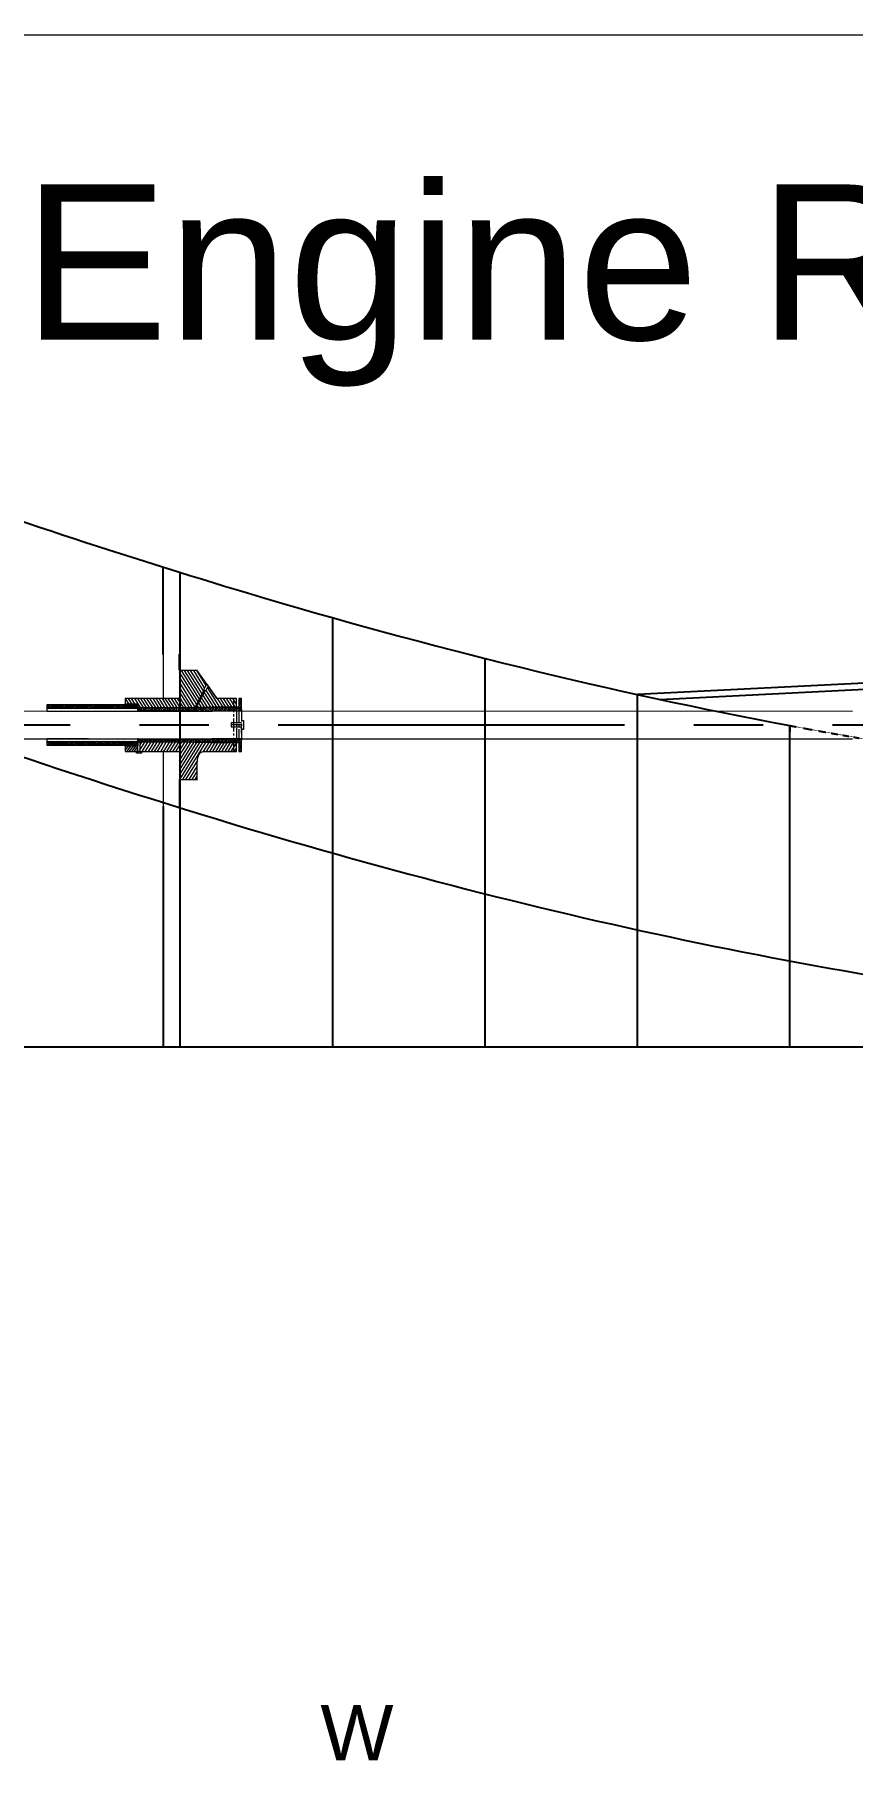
# Model space of a CAD drawing. Header units: inches. Extents: x 23291 to 181956, y 9161 to 51408.
# Drawn here: x 108343 to 111590, y 32241 to 39087 of the extents above; entities that cross this region are included whole.
import ezdxf

# ---------------------------------------------------------------- set-up
doc = ezdxf.new("R2010")
doc.units = ezdxf.units.IN
doc.header["$MEASUREMENT"] = 0
for name, pattern in [('CENTER', [2, 1.25, -0.25, 0.25, -0.25]), ('DASHED2', [0.375, 0.25, -0.125]), ('HIDDEN', [0.375, 0.25, -0.125]), ('HIDDEN2', [0.1875, 0.125, -0.0625])]:
    doc.linetypes.add(name, pattern=pattern)
doc.layers.add('B.line', color=1, linetype='Continuous', lineweight=25)
doc.layers.add('Text', color=255, linetype='Continuous', lineweight=13)
for name, color, linetype in [('Floor', 3, 'Continuous'), ('PDF10_Geometry', 7, 'Continuous'), ('PDF10_Solid Fills', 7, 'Continuous')]:
    doc.layers.add(name, color=color, linetype=linetype)
doc.layers.add('Hide', color=70, linetype='Continuous', lineweight=13, plot=False)
doc.styles.get("Standard").update_dxf_attribs({"font": 'arial.ttf'})

# ---------------------------------------------------------------- blocks, each defined once
blk = doc.blocks.new('hhh')
at = {"layer": 'PDF10_Solid Fills', "transparency": 33554559}
h = blk.add_hatch(color=256, dxfattribs=at)
h.paths.add_polyline_path([(221.0357, -17.0092), (221.0357, -17.0085), (221.0357, -17.0092)], flags=0)
h.paths.add_polyline_path([(221.0357, -17.0092), (221.035, -17.0092), (221.0357, -17.0092)], flags=0)
h.paths.add_polyline_path([(221.0357, -17.0092), (221.035, -17.0092), (221.0357, -17.0092)], flags=0)
h = blk.add_hatch(color=256, dxfattribs=at)
h.paths.add_polyline_path([(221.1707, -17.0387), (221.1707, -17.038), (221.1707, -17.0387)], flags=0)
h.paths.add_polyline_path([(221.1707, -17.0387), (221.1701, -17.0387), (221.1707, -17.0387)], flags=0)
h.paths.add_polyline_path([(221.1707, -17.0387), (221.1701, -17.0387), (221.1707, -17.0387)], flags=0)
for p, q in [((220.9472, -16.9373), (220.9472, -16.8794)), ((220.9472, -17.3304), (220.9472, -17.4288))]:
    blk.add_line(p, q)
at = {"linetype": 'CENTER'}
blk.add_line((217.3026, -17.1344), (224.1107, -17.1344), dxfattribs=at)
at = {"layer": 'PDF10_Geometry', "lineweight": 9}
for points in [[(220.8875, -16.88), (220.8875, -17.0426)], [(221.014, -17.0505), (220.9472, -16.9443)], [(221.0088, -17.0603), (220.9472, -16.962)], [(221.0075, -17.0702), (221.0035, -17.0702), (220.9472, -16.9797)], [(221.0186, -17.0413), (220.9544, -16.9377)], [(221.0239, -17.0315), (220.9649, -16.9377)], [(221.0291, -17.0216), (220.976, -16.9377)], [(221.0337, -17.0118), (220.9871, -16.9377)], [(221.0376, -17.0007), (220.9983, -16.9377)], [(221.0429, -16.9915), (221.0094, -16.9377)], [(221.0455, -16.9869), (221.0816, -17.0387)], [(220.7649, -17.059), (220.7518, -17.0387)], [(220.776, -17.059), (220.7629, -17.0387)], [(220.7872, -17.059), (220.7741, -17.0387)], [(220.8055, -17.0715), (220.7852, -17.0387)], [(220.8167, -17.0715), (220.7964, -17.0387)], [(220.8278, -17.0715), (220.8075, -17.0387)], [(220.839, -17.0715), (220.818, -17.0387)], [(220.8501, -17.0715), (220.8291, -17.0387)], [(220.8613, -17.0715), (220.8403, -17.0387)], [(220.8724, -17.0715), (220.8514, -17.0387)], [(220.8836, -17.0715), (220.8626, -17.0387)], [(220.8875, -17.082), (220.8941, -17.0715), (220.8737, -17.0387)], [(220.9052, -17.0715), (220.8849, -17.0387)], [(220.9163, -17.0715), (220.8954, -17.0387)], [(220.9275, -17.0715), (220.9065, -17.0387)], [(220.9386, -17.0715), (220.9177, -17.0387)], [(220.9498, -17.0715), (220.9288, -17.0387)], [(220.9609, -17.0715), (220.9399, -17.0387)], [(220.993, -17.0708), (220.9472, -16.9974)], [(220.9826, -17.0715), (220.9472, -17.0151)], [(220.9714, -17.0715), (220.9472, -17.0328)], [(221.037, -17.0702), (221.0212, -17.0446)], [(221.0481, -17.0702), (221.0265, -17.0348)], [(221.0593, -17.0702), (221.0311, -17.0256)], [(221.035, -17.0059), (221.0403, -17.0125)], [(221.035, -17.0085), (221.0383, -17.0131)], [(221.0704, -17.0702), (221.0363, -17.0157)], [(221.0816, -17.0702), (221.0422, -17.0079)], [(221.0927, -17.0702), (221.0475, -16.9987)], [(221.1038, -17.0702), (221.0835, -17.0387)], [(221.1143, -17.0702), (221.0947, -17.0387)], [(221.1255, -17.0702), (221.1058, -17.0387)], [(221.1366, -17.0702), (221.117, -17.0387)], [(221.1478, -17.0702), (221.1281, -17.0387)], [(221.1524, -17.0597), (221.1393, -17.0387)], [(221.1432, -17.0885), (221.1432, -17.0387)], [(221.1524, -17.042), (221.1497, -17.0387)], [(221.1615, -17.0472), (221.1668, -17.0387)], [(221.1615, -17.0577), (221.1707, -17.0433)], [(218.3961, -17.0838), (220.4699, -17.0846)], [(220.4699, -17.0649), (220.4758, -17.061)], [(220.4699, -17.0708), (220.4843, -17.061)], [(220.4699, -17.0846), (220.4699, -17.061), (220.6187, -17.061), (220.797, -17.061), (220.797, -17.0754)], [(220.4699, -17.0846), (220.6187, -17.0846), (221.0652, -17.0846), (221.0468, -17.0702)], [(220.797, -17.0846), (220.797, -17.0754), (220.6187, -17.0754), (220.4699, -17.0754)], [(220.4725, -17.0754), (220.4928, -17.061)], [(220.481, -17.0754), (220.5013, -17.061)], [(220.4895, -17.0754), (220.5099, -17.061)], [(220.4981, -17.0754), (220.5184, -17.061)], [(220.5066, -17.0754), (220.5269, -17.061)], [(220.5151, -17.0754), (220.5348, -17.061)], [(220.5236, -17.0754), (220.544, -17.061)], [(220.5322, -17.0754), (220.5525, -17.061)], [(220.5407, -17.0754), (220.5603, -17.061)], [(220.5492, -17.0754), (220.5689, -17.061)], [(220.5571, -17.0754), (220.578, -17.061)], [(220.5662, -17.0754), (220.5859, -17.061)], [(220.5748, -17.0754), (220.5944, -17.061)], [(220.5826, -17.0754), (220.603, -17.061)], [(220.5912, -17.0754), (220.6115, -17.061)], [(220.5997, -17.0754), (220.62, -17.061)], [(220.6082, -17.0754), (220.6285, -17.061)], [(220.6167, -17.0754), (220.6371, -17.061)], [(220.6253, -17.0754), (220.6456, -17.061)], [(220.6338, -17.0754), (220.6541, -17.061)], [(220.6423, -17.0754), (220.6626, -17.061)], [(220.6508, -17.0754), (220.6711, -17.061)], [(220.6593, -17.0754), (220.6797, -17.061)], [(220.6679, -17.0754), (220.6882, -17.061)], [(220.6764, -17.0754), (220.6967, -17.061)], [(220.6849, -17.0754), (220.7052, -17.061)], [(220.6934, -17.0754), (220.7138, -17.061)], [(220.702, -17.0754), (220.7223, -17.061)], [(220.7105, -17.0754), (220.7308, -17.061)], [(220.719, -17.0754), (220.7393, -17.061)], [(220.7275, -17.0754), (220.7479, -17.061)], [(220.736, -17.0754), (220.7564, -17.061)], [(220.7446, -17.0754), (220.7649, -17.061)], [(220.7538, -17.059), (220.7511, -17.0544)], [(220.7511, -17.061), (220.797, -17.061), (220.797, -17.059), (220.7511, -17.059)], [(220.7531, -17.0754), (220.7734, -17.061)], [(220.7616, -17.0754), (220.7819, -17.061)], [(220.7701, -17.0754), (220.7905, -17.061)], [(220.7787, -17.0754), (220.797, -17.0623)], [(220.7872, -17.0754), (220.797, -17.0682)], [(220.7957, -17.0754), (220.797, -17.0748)], [(220.797, -17.061), (220.797, -17.059)], [(220.7983, -17.0715), (220.7983, -17.082), (221.0094, -17.082), (221.0094, -17.0839)], [(220.7983, -17.0754), (220.801, -17.0715)], [(220.7983, -17.082), (220.7983, -17.0846)], [(220.801, -17.082), (220.8075, -17.0715)], [(220.8075, -17.082), (220.8141, -17.0715)], [(220.8141, -17.082), (220.8206, -17.0715)], [(220.8206, -17.082), (220.8272, -17.0715)], [(220.8278, -17.082), (220.8337, -17.0715)], [(220.8344, -17.082), (220.8403, -17.0715)], [(220.8409, -17.082), (220.8475, -17.0715)], [(220.8475, -17.082), (220.8541, -17.0715)], [(220.8541, -17.082), (220.8606, -17.0715)], [(220.8606, -17.082), (220.8672, -17.0715)], [(220.8672, -17.082), (220.8737, -17.0715)], [(220.8737, -17.082), (220.8803, -17.0715)], [(220.8809, -17.082), (220.8868, -17.0715)], [(220.8941, -17.082), (220.9006, -17.0715)], [(220.9006, -17.082), (220.9072, -17.0715)], [(220.9072, -17.082), (220.9137, -17.0715)], [(220.9137, -17.082), (220.9203, -17.0715)], [(220.9203, -17.082), (220.9268, -17.0715)], [(220.9268, -17.082), (220.9334, -17.0715)], [(220.934, -17.082), (220.9399, -17.0715)], [(220.9406, -17.082), (220.9472, -17.0715)], [(220.9472, -17.082), (220.9537, -17.0715)], [(220.9537, -17.082), (220.9603, -17.0715)], [(220.9603, -17.082), (220.9668, -17.0715)], [(220.9668, -17.082), (220.9734, -17.0715)], [(220.9734, -17.082), (220.9806, -17.0715)], [(220.9799, -17.082), (220.9871, -17.0708)], [(220.9871, -17.082), (220.9937, -17.0708)], [(220.9937, -17.082), (221.0009, -17.0702)], [(221.0003, -17.082), (221.0042, -17.0754)], [(221.0081, -17.0702), (221.0081, -17.0754), (221.0068, -17.0754), (221.0042, -17.0754), (221.0029, -17.0754), (221.0029, -17.0702)], [(221.0042, -17.082), (221.0042, -17.078), (221.0042, -17.0754), (221.0068, -17.0754), (221.0068, -17.082)], [(221.0094, -17.082), (221.0094, -17.0702), (221.0094, -17.0846), (221.0285, -17.0702), (221.0285, -17.0839)], [(221.0468, -17.0846), (221.0468, -17.0702), (221.0285, -17.0846), (221.0094, -17.0702)], [(221.0153, -17.0702), (221.0108, -17.0636)], [(221.0265, -17.0702), (221.016, -17.0544)], [(221.0285, -17.0846), (221.0285, -17.0702), (221.0468, -17.0846), (221.0652, -17.0702)], [(221.0652, -17.0734), (221.0671, -17.0702)], [(221.0652, -17.0846), (221.0737, -17.0702)], [(221.0717, -17.0846), (221.0802, -17.0702)], [(221.0783, -17.0846), (221.0868, -17.0702)], [(221.0848, -17.0846), (221.094, -17.0702)], [(221.0914, -17.0846), (221.1006, -17.0702)], [(221.0986, -17.0846), (221.1071, -17.0702)], [(221.1052, -17.0846), (221.1137, -17.0702)], [(221.1117, -17.0846), (221.1202, -17.0702)], [(221.1183, -17.0846), (221.1268, -17.0702)], [(221.1248, -17.0846), (221.1334, -17.0702)], [(221.1314, -17.0846), (221.1399, -17.0702)], [(221.1379, -17.0846), (221.1465, -17.0702)], [(221.1432, -17.1036), (221.1432, -17.0957)], [(221.1432, -17.1574), (221.1432, -17.1115)], [(221.1445, -17.0846), (221.1537, -17.0702)], [(221.1511, -17.0846), (221.1602, -17.0702)], [(221.1524, -17.0702), (221.1524, -17.1226)], [(221.1583, -17.0846), (221.1707, -17.0643)], [(221.1615, -17.0682), (221.1707, -17.0538)], [(221.1615, -17.0702), (221.1615, -17.078), (221.1615, -17.1265)], [(221.1648, -17.0846), (221.1707, -17.0748)], [(221.1707, -17.078), (221.1707, -17.122)], [(221.1707, -17.0839), (223.3753, -17.0844)], [(217.1302, -17.1667), (217.1302, -17.1739), (217.3026, -17.1844), (220.4699, -17.1842)], [(221.1707, -17.1272), (221.1334, -17.1272), (221.1334, -17.1416), (221.1707, -17.1416)], [(221.1707, -17.1344), (221.1334, -17.1344)], [(221.1432, -17.1724), (221.1432, -17.1652)], [(221.1524, -17.1305), (221.1524, -17.1383)], [(221.1524, -17.1456), (221.1524, -17.198)], [(221.1615, -17.1344), (221.1615, -17.1423)], [(221.1615, -17.1495), (221.1615, -17.198)], [(221.1707, -17.1187), (221.174, -17.1187), (221.1773, -17.1187), (221.1773, -17.1501), (221.174, -17.1501), (221.1707, -17.1501)], [(221.1707, -17.1298), (221.1707, -17.1377)], [(221.1707, -17.1475), (221.1707, -17.1633), (221.1707, -17.1318)], [(221.1707, -17.1449), (221.1707, -17.1888)], [(220.6187, -17.1842), (220.4699, -17.1842), (220.6187, -17.1842), (221.0652, -17.1842), (221.0468, -17.198), (221.0285, -17.1842)], [(220.797, -17.2078), (220.6187, -17.2078), (220.4699, -17.2078), (220.4699, -17.1842)], [(220.4699, -17.1934), (220.6187, -17.1934), (220.797, -17.1934), (220.797, -17.2078), (220.797, -17.2092), (220.7511, -17.2092), (220.7511, -17.2301), (220.8003, -17.2301)], [(220.4869, -17.2078), (220.4699, -17.1954)], [(220.4784, -17.2078), (220.4699, -17.2019)], [(220.4954, -17.2078), (220.4751, -17.1934)], [(220.504, -17.2078), (220.4836, -17.1934)], [(220.5125, -17.2078), (220.4922, -17.1934)], [(220.521, -17.2078), (220.5007, -17.1934)], [(220.5295, -17.2078), (220.5092, -17.1934)], [(220.5381, -17.2078), (220.5177, -17.1934)], [(220.5466, -17.2078), (220.5263, -17.1934)], [(220.5551, -17.2078), (220.5348, -17.1934)], [(220.5636, -17.2078), (220.5433, -17.1934)], [(220.5721, -17.2078), (220.5518, -17.1934)], [(220.5807, -17.2078), (220.5603, -17.1934)], [(220.5892, -17.2078), (220.5689, -17.1934)], [(220.5977, -17.2078), (220.5774, -17.1934)], [(220.6062, -17.2078), (220.5859, -17.1934)], [(220.6141, -17.2078), (220.5944, -17.1934)], [(220.6233, -17.2078), (220.603, -17.1934)], [(220.6318, -17.2078), (220.6115, -17.1934)], [(220.6397, -17.2078), (220.62, -17.1934)], [(220.6482, -17.2078), (220.6285, -17.1934)], [(220.6574, -17.2078), (220.6371, -17.1934)], [(220.6652, -17.2078), (220.6456, -17.1934)], [(220.6738, -17.2078), (220.6534, -17.1934)], [(220.6823, -17.2078), (220.662, -17.1934)], [(220.6908, -17.2078), (220.6711, -17.1934)], [(220.6993, -17.2078), (220.679, -17.1934)], [(220.7079, -17.2078), (220.6875, -17.1934)], [(220.7164, -17.2078), (220.6961, -17.1934)], [(220.7249, -17.2078), (220.7046, -17.1934)], [(220.7334, -17.2078), (220.7131, -17.1934)], [(220.7419, -17.2078), (220.7216, -17.1934)], [(220.7505, -17.2078), (220.7301, -17.1934)], [(220.759, -17.2078), (220.7387, -17.1934)], [(220.7675, -17.2078), (220.7472, -17.1934)], [(220.7511, -17.2144), (220.7544, -17.2092)], [(220.7511, -17.2255), (220.7636, -17.2092)], [(220.776, -17.2078), (220.7557, -17.1934)], [(220.7564, -17.2301), (220.7728, -17.2092)], [(220.7846, -17.2078), (220.7642, -17.1934)], [(220.7656, -17.2301), (220.7819, -17.2092)], [(220.7924, -17.2078), (220.7728, -17.1934)], [(220.7747, -17.2301), (220.7905, -17.2092)], [(220.7944, -17.2026), (220.7813, -17.1934)], [(220.7833, -17.2301), (220.7872, -17.2249), (220.797, -17.2131)], [(220.7957, -17.1974), (220.7898, -17.1934)], [(220.8095, -17.2301), (220.8095, -17.2354), (220.801, -17.2354), (220.7918, -17.2354), (220.7918, -17.2301)], [(220.7924, -17.2301), (220.797, -17.2242)], [(220.797, -17.1869), (220.797, -17.1934), (220.797, -17.1842)], [(220.797, -17.2301), (220.797, -17.1967), (220.7983, -17.1967), (220.7983, -17.1842), (220.797, -17.1842), (220.797, -17.1934)], [(220.8042, -17.1967), (220.801, -17.1967), (220.797, -17.1967)], [(220.7983, -17.1967), (220.7983, -17.196), (220.7983, -17.1869), (221.0094, -17.1869), (221.0094, -17.1842), (221.0094, -17.198), (221.0285, -17.1842), (221.0285, -17.198)], [(220.7983, -17.1869), (220.7983, -17.1842)], [(220.7983, -17.1921), (220.8023, -17.1862)], [(220.8055, -17.2301), (220.8023, -17.2301), (220.799, -17.2301)], [(220.8023, -17.1967), (220.8088, -17.1862)], [(220.8042, -17.2255), (220.8219, -17.1967), (220.8285, -17.1862)], [(220.8042, -17.2078), (220.8108, -17.1967)], [(220.8088, -17.1967), (220.8154, -17.1862)], [(220.8121, -17.2301), (220.8331, -17.1967)], [(220.8154, -17.1967), (220.8219, -17.1862)], [(220.8232, -17.2301), (220.8442, -17.1967)], [(220.8291, -17.1967), (220.835, -17.1862)], [(220.8344, -17.2301), (220.8554, -17.1967), (220.8619, -17.1862)], [(220.8357, -17.1967), (220.8416, -17.1862)], [(220.8423, -17.1967), (220.8482, -17.1862)], [(220.8455, -17.2301), (220.8665, -17.1967)], [(220.8488, -17.1967), (220.8554, -17.1862)], [(220.8567, -17.2301), (220.8777, -17.1967)], [(220.8619, -17.1967), (220.8685, -17.1862)], [(220.8678, -17.2301), (220.8882, -17.1967)], [(220.8685, -17.1967), (220.875, -17.1862)], [(220.875, -17.1967), (220.8816, -17.1862)], [(220.879, -17.2301), (220.8993, -17.1967)], [(220.8816, -17.1967), (220.8882, -17.1862)], [(220.8875, -17.2269), (220.8875, -17.4281)], [(220.8888, -17.1967), (220.8947, -17.1862)], [(220.8901, -17.2301), (220.9104, -17.1967)], [(220.8954, -17.1967), (220.9019, -17.1862)], [(220.9006, -17.2301), (220.9216, -17.1967), (220.9281, -17.1862)], [(220.9019, -17.1967), (220.9085, -17.1862)], [(220.9085, -17.1967), (220.915, -17.1862)], [(220.9118, -17.2301), (220.9327, -17.1967)], [(220.915, -17.1967), (220.9216, -17.1862)], [(220.9229, -17.2301), (220.9439, -17.1967)], [(220.9281, -17.1967), (220.9347, -17.1862)], [(220.934, -17.2301), (220.955, -17.1967), (220.9616, -17.1862)], [(220.9347, -17.1967), (220.9413, -17.1862)], [(220.9413, -17.1967), (220.9478, -17.1862)], [(220.9452, -17.2301), (220.9662, -17.1967)], [(220.9472, -17.2623), (220.9878, -17.1974), (220.9944, -17.1862)], [(220.9472, -17.2446), (220.9767, -17.1974)], [(220.9472, -17.28), (220.9983, -17.198)], [(220.9472, -17.2977), (221.0094, -17.198)], [(220.9472, -17.3154), (221.0206, -17.198)], [(220.9485, -17.1967), (220.9544, -17.1862)], [(220.9485, -17.3311), (221.0311, -17.198)], [(220.959, -17.3311), (221.0422, -17.198)], [(220.9616, -17.1967), (220.9681, -17.1862)], [(220.9681, -17.1967), (220.9747, -17.1862)], [(220.9747, -17.1967), (220.9812, -17.1862)], [(220.9812, -17.1974), (220.9878, -17.1862)], [(220.9944, -17.198), (221.0009, -17.1862)], [(221.0003, -17.198), (221.0029, -17.1941)], [(221.0068, -17.1934), (221.0042, -17.1934), (221.0029, -17.1934), (221.0029, -17.198)], [(221.0042, -17.1921), (221.0075, -17.1862)], [(221.0042, -17.1869), (221.0042, -17.1908), (221.0042, -17.1934)], [(221.0068, -17.1869), (221.0068, -17.1934), (221.0081, -17.1934), (221.0081, -17.198)], [(221.0094, -17.1842), (221.0285, -17.198), (221.0468, -17.1842), (221.0468, -17.198)], [(221.0337, -17.2301), (221.0534, -17.198)], [(221.0448, -17.2301), (221.0645, -17.198)], [(221.0468, -17.1842), (221.0652, -17.198)], [(221.056, -17.2301), (221.0757, -17.198)], [(221.0652, -17.1901), (221.0691, -17.1842)], [(221.0665, -17.198), (221.0757, -17.1842)], [(221.0671, -17.2301), (221.0868, -17.198), (221.0953, -17.1842)], [(221.0737, -17.198), (221.0822, -17.1842)], [(221.0776, -17.2301), (221.0979, -17.198)], [(221.0802, -17.198), (221.0888, -17.1842)], [(221.0888, -17.2301), (221.1091, -17.198)], [(221.0934, -17.198), (221.1019, -17.1842)], [(221.0999, -17.2301), (221.1196, -17.198), (221.1288, -17.1842)], [(221.0999, -17.198), (221.1084, -17.1842)], [(221.1065, -17.198), (221.115, -17.1842)], [(221.1111, -17.2301), (221.1307, -17.198)], [(221.113, -17.198), (221.1215, -17.1842)], [(221.1222, -17.2301), (221.1419, -17.198)], [(221.1261, -17.198), (221.1353, -17.1842)], [(221.1334, -17.198), (221.1419, -17.1842)], [(221.1334, -17.2301), (221.1524, -17.2)], [(221.1399, -17.198), (221.1484, -17.1842)], [(221.1432, -17.2301), (221.1432, -17.1803)], [(221.1445, -17.2301), (221.1524, -17.2177)], [(221.1465, -17.198), (221.155, -17.1842)], [(221.153, -17.198), (221.1615, -17.1842)], [(221.1596, -17.198), (221.1681, -17.1842)], [(221.1615, -17.2065), (221.1707, -17.1914)], [(221.1615, -17.217), (221.1707, -17.2019)], [(221.1615, -17.2275), (221.1707, -17.2124)], [(221.1661, -17.2301), (221.1707, -17.2236)], [(221.1707, -17.1842), (223.3753, -17.1844)], [(220.9701, -17.3311), (221.0108, -17.2662)], [(220.9812, -17.3311), (221.0108, -17.2839)], [(220.9924, -17.3311), (221.0108, -17.3016)], [(221.0035, -17.3311), (221.0108, -17.3193)]]:
    blk.add_lwpolyline(points, dxfattribs=at)
at = {"layer": 'PDF10_Geometry', "lineweight": 5}
for points in [[(220.7511, -17.0387), (220.7511, -17.059), (220.797, -17.059), (220.797, -17.0715), (220.9714, -17.0715), (221.0029, -17.0702), (221.0035, -17.0702), (221.0357, -17.0092), (221.035, -17.0085), (221.035, -17.0059), (221.0455, -16.9869), (221.0108, -16.9377), (220.9472, -16.9377), (220.9472, -17.0387)], [(221.0383, -17.0125), (221.0075, -17.0702), (221.1524, -17.0702), (221.1524, -17.0387), (221.0816, -17.0387), (221.0501, -16.9935), (221.0403, -17.0125), (221.0383, -17.0131)], [(221.0652, -17.0702), (221.0652, -17.0846), (221.1707, -17.0839), (221.1707, -17.0387), (221.1615, -17.0387), (221.1615, -17.0702)], [(221.0652, -17.1842), (221.0652, -17.198), (221.1615, -17.198), (221.1615, -17.2301), (221.1707, -17.2301), (221.1707, -17.1842)]]:
    blk.add_lwpolyline(points, close=True, dxfattribs=at)
at = {"layer": 'PDF10_Geometry', "lineweight": 0}
for points in [[(220.9472, -16.9377), (220.9472, -16.9377), (220.9472, -16.9377)], [(221.0455, -16.9862), (221.0455, -16.9862), (221.0455, -16.9862)], [(221.035, -17.0059), (221.035, -17.0059), (221.035, -17.0059)], [(221.035, -17.0092), (221.035, -17.0092), (221.035, -17.0092)], [(221.0501, -16.9941), (221.0501, -16.9941), (221.0501, -16.9941)], [(220.797, -17.0597), (220.797, -17.0597), (220.797, -17.0597)], [(220.797, -17.0721), (220.797, -17.0721), (220.797, -17.0721)], [(221.0029, -17.0708), (221.0029, -17.0708), (221.0029, -17.0708)], [(221.0035, -17.0708), (221.0035, -17.0708), (221.0035, -17.0708)], [(221.0075, -17.0708), (221.0075, -17.0708), (221.0075, -17.0708)], [(221.0652, -17.0839), (221.0652, -17.0839), (221.0652, -17.0839)], [(220.8042, -17.2301), (220.8042, -17.2301), (220.8042, -17.2301)], [(220.9472, -17.2301), (220.9472, -17.2301), (220.9472, -17.2301)], [(221.0029, -17.1987), (221.0029, -17.1987), (221.0029, -17.1987)], [(221.0344, -17.2295), (221.0344, -17.2295), (221.0344, -17.2295)], [(221.1707, -17.2295), (221.1707, -17.2295), (221.1707, -17.2295)]]:
    blk.add_lwpolyline(points, close=True, dxfattribs=at)
for points in [[(221.0114, -16.9377), (221.0108, -16.9377), (221.0114, -16.9377)], [(221.0114, -16.9377), (221.0108, -16.9377), (221.0114, -16.9377)], [(221.0455, -16.9869), (221.0448, -16.9869), (221.0455, -16.9869)], [(221.0455, -16.9869), (221.0448, -16.9869), (221.0455, -16.9869)], [(220.9478, -17.0387), (220.9472, -17.038), (220.9478, -17.0387)], [(221.0357, -17.0059), (221.035, -17.0059), (221.0357, -17.0059)], [(221.0357, -17.0085), (221.035, -17.0085), (221.0357, -17.0085)], [(221.0383, -17.0125), (221.0383, -17.0125), (221.0383, -17.0125)], [(221.0383, -17.0125), (221.0383, -17.0125), (221.0383, -17.0125)], [(221.0389, -17.0131), (221.0383, -17.0125), (221.0389, -17.0131)], [(221.0383, -17.0131), (221.0383, -17.0131), (221.0383, -17.0131)], [(221.0383, -17.0131), (221.0383, -17.0131), (221.0383, -17.0131)], [(221.0403, -17.0125), (221.0403, -17.0118), (221.0403, -17.0125)], [(221.0507, -16.9935), (221.0501, -16.9935), (221.0507, -16.9935)], [(221.0822, -17.0387), (221.0816, -17.0387), (221.0822, -17.0387)], [(221.1524, -17.0387), (221.1517, -17.0387), (221.1524, -17.0387)], [(221.1524, -17.0387), (221.1517, -17.0387), (221.1524, -17.0387)], [(221.1615, -17.0387), (221.1609, -17.0387), (221.1615, -17.0387)], [(221.1615, -17.0387), (221.1609, -17.0387), (221.1615, -17.0387)], [(220.7511, -17.059), (220.7505, -17.059), (220.7511, -17.059)], [(220.7511, -17.0597), (220.7505, -17.0597), (220.7511, -17.0597)], [(220.7977, -17.059), (220.797, -17.059), (220.7977, -17.059)], [(220.7977, -17.0715), (220.797, -17.0715), (220.7977, -17.0715)], [(220.9714, -17.0721), (220.9708, -17.0721), (220.9714, -17.0721)], [(220.9714, -17.0715), (220.9714, -17.0715), (220.9714, -17.0715)], [(221.0035, -17.0702), (221.0029, -17.0702), (221.0035, -17.0702)], [(221.0042, -17.0702), (221.0035, -17.0702), (221.0042, -17.0702)], [(221.0081, -17.0702), (221.0075, -17.0702), (221.0081, -17.0702)], [(221.0652, -17.0846), (221.0645, -17.0846), (221.0652, -17.0846)], [(221.0652, -17.0846), (221.0645, -17.0846), (221.0652, -17.0846)], [(221.1524, -17.0702), (221.1517, -17.0702), (221.1524, -17.0702)], [(221.1524, -17.0708), (221.1517, -17.0708), (221.1524, -17.0708)], [(221.1615, -17.0702), (221.1609, -17.0702), (221.1615, -17.0702)], [(221.1615, -17.0708), (221.1609, -17.0708), (221.1615, -17.0708)], [(221.1707, -17.0846), (221.1701, -17.0846), (221.1707, -17.0846)], [(221.1707, -17.0839), (221.1707, -17.0839), (221.1707, -17.0839)], [(220.9714, -17.1974), (220.9708, -17.1974), (220.9714, -17.1974)], [(220.9714, -17.1967), (220.9714, -17.1967), (220.9714, -17.1967)], [(221.0035, -17.198), (221.0029, -17.198), (221.0035, -17.198)], [(221.0062, -17.1987), (221.0055, -17.1987), (221.0062, -17.1987)], [(221.0062, -17.198), (221.0062, -17.198), (221.0062, -17.198)], [(221.0081, -17.1987), (221.0075, -17.1987), (221.0081, -17.1987)], [(221.0081, -17.198), (221.0081, -17.198), (221.0081, -17.198)], [(221.0344, -17.2301), (221.0337, -17.2301), (221.0344, -17.2301)], [(221.0344, -17.2301), (221.0337, -17.2301), (221.0344, -17.2301)], [(221.0652, -17.1987), (221.0645, -17.1987), (221.0652, -17.1987)], [(221.0652, -17.1987), (221.0645, -17.1987), (221.0652, -17.1987)], [(221.0652, -17.198), (221.0652, -17.198), (221.0652, -17.198)], [(221.0652, -17.198), (221.0652, -17.198), (221.0652, -17.198)], [(221.1524, -17.198), (221.1517, -17.198), (221.1524, -17.198)], [(221.1524, -17.1987), (221.1517, -17.1987), (221.1524, -17.1987)], [(221.1524, -17.2301), (221.1517, -17.2301), (221.1524, -17.2301)], [(221.1524, -17.2301), (221.1517, -17.2301), (221.1524, -17.2301)], [(221.1615, -17.198), (221.1609, -17.198), (221.1615, -17.198)], [(221.1615, -17.1987), (221.1609, -17.1987), (221.1615, -17.1987)], [(221.1615, -17.2301), (221.1609, -17.2301), (221.1615, -17.2301)], [(221.1615, -17.2301), (221.1609, -17.2301), (221.1615, -17.2301)], [(221.1707, -17.1849), (221.1701, -17.1849), (221.1707, -17.1849)], [(221.1707, -17.2301), (221.1701, -17.2301), (221.1707, -17.2301)], [(221.1707, -17.2301), (221.1701, -17.2301), (221.1707, -17.2301)], [(221.1707, -17.1842), (221.1707, -17.1842), (221.1707, -17.1842)], [(221.0114, -17.2668), (221.0108, -17.2668), (221.0114, -17.2668)], [(221.0114, -17.2668), (221.0108, -17.2668), (221.0114, -17.2668)], [(220.9478, -17.3311), (220.9472, -17.3304), (220.9478, -17.3311)], [(221.0114, -17.3311), (221.0108, -17.3311), (221.0114, -17.3311)], [(221.0114, -17.3311), (221.0108, -17.3311), (221.0114, -17.3311)]]:
    blk.add_lwpolyline(points, dxfattribs=at)
at = {"layer": 'PDF10_Geometry', "lineweight": 9}
for points in [[(220.7511, -17.061), (220.7511, -17.059), (220.797, -17.059), (220.797, -17.061)], [(220.797, -17.2092), (220.797, -17.2078), (220.7511, -17.2078), (220.7511, -17.2092)]]:
    blk.add_lwpolyline(points, close=True, dxfattribs=at)
at = {"layer": 'PDF10_Geometry', "lineweight": 5}
blk.add_lwpolyline([(221.0114, -17.2668), (221.0114, -17.2596), (221.0127, -17.2524), (221.0153, -17.2459), (221.0167, -17.2432), (221.018, -17.2406), (221.0193, -17.238), (221.0212, -17.236), (221.0232, -17.2341), (221.0252, -17.2328), (221.0271, -17.2314), (221.0298, -17.2308), (221.0317, -17.2301), (221.0344, -17.2301), (221.1524, -17.2301), (221.1524, -17.198), (221.0652, -17.198), (221.0081, -17.198), (221.0062, -17.198), (221.0029, -17.198), (220.9714, -17.1967), (220.8042, -17.1967), (220.8042, -17.2301), (220.9472, -17.2301), (220.9472, -17.3311), (221.0108, -17.3311), (221.0108, -17.2668)], dxfattribs=at)
at = {"layer": 'PDF10_Solid Fills', "transparency": 33554559}
for points in [[(220.9472, -16.9371), (220.9478, -16.9377), (220.9465, -16.9377)], [(220.9478, -16.9377), (220.9465, -16.9377), (220.9472, -16.9377)], [(220.9465, -16.9377), (220.9478, -16.9377), (220.9478, -16.9377)], [(220.9472, -16.9371), (220.9478, -16.9371), (220.9478, -16.9371)], [(220.9478, -16.9371), (220.9478, -16.9371), (220.9472, -16.9371)], [(220.9478, -16.9371), (220.9472, -16.9371), (220.9478, -16.9377)], [(220.9472, -16.9377), (220.9478, -16.9377), (220.9478, -16.9377)], [(221.0108, -16.9371), (221.0114, -16.9371), (221.0114, -16.9371)], [(221.0114, -16.9371), (221.0114, -16.9371), (221.0108, -16.9371)], [(221.0114, -16.9371), (221.0108, -16.9371), (221.0114, -16.9377)], [(221.0108, -16.9371), (221.0114, -16.9377), (221.0108, -16.9377)], [(221.0108, -16.9377), (221.0114, -16.9377), (221.0114, -16.9377)], [(221.0114, -16.9377), (221.0114, -16.9377), (221.0108, -16.9377)], [(221.0455, -16.9862), (221.0448, -16.9862), (221.0448, -16.9862)], [(221.0455, -16.9862), (221.0448, -16.9862), (221.0455, -16.9869)], [(221.0448, -16.9862), (221.0455, -16.9869), (221.0448, -16.9869)], [(221.0448, -16.9869), (221.0455, -16.9869), (221.0455, -16.9869)], [(221.0455, -16.9869), (221.0455, -16.9869), (221.0448, -16.9869)], [(220.9478, -17.0387), (220.9472, -17.0387), (220.9465, -17.0387)], [(220.9465, -17.0387), (220.9478, -17.0387), (220.9478, -17.0387)], [(220.9478, -17.0387), (220.9472, -17.0387), (220.9465, -17.0387)], [(220.9472, -17.038), (220.9478, -17.0387), (220.9472, -17.0387)], [(220.9478, -17.0387), (220.9478, -17.0387), (220.9472, -17.0387)], [(220.9472, -17.0393), (220.9472, -17.0393), (220.9472, -17.0387)], [(220.9472, -17.0393), (220.9472, -17.0387), (220.9478, -17.0387)], [(221.035, -17.0053), (221.0357, -17.0053), (221.0357, -17.0053)], [(221.0357, -17.0053), (221.0357, -17.0053), (221.035, -17.0053)], [(221.0357, -17.0053), (221.035, -17.0053), (221.0357, -17.0059)], [(221.035, -17.0053), (221.0357, -17.0059), (221.035, -17.0059)], [(221.035, -17.0059), (221.0357, -17.0059), (221.0357, -17.0059)], [(221.035, -17.0059), (221.0357, -17.0059), (221.0357, -17.0059)], [(221.0357, -17.0085), (221.0357, -17.0092), (221.035, -17.0092)], [(221.035, -17.0085), (221.0357, -17.0085), (221.0357, -17.0085)], [(221.0357, -17.0085), (221.0357, -17.0085), (221.035, -17.0085)], [(221.035, -17.0085), (221.0357, -17.0085), (221.0357, -17.0085)], [(221.0357, -17.0085), (221.035, -17.0085), (221.0357, -17.0092)], [(221.035, -17.0085), (221.0357, -17.0092), (221.035, -17.0092)], [(221.035, -17.0092), (221.0357, -17.0092), (221.0357, -17.0092)], [(221.0357, -17.0092), (221.0357, -17.0092), (221.035, -17.0092)], [(221.0357, -17.0098), (221.0357, -17.0098), (221.035, -17.0092)], [(221.0357, -17.0098), (221.035, -17.0092), (221.0357, -17.0092)], [(221.035, -17.0092), (221.0357, -17.0092), (221.0357, -17.0092)], [(221.0383, -17.0125), (221.0389, -17.0131), (221.0376, -17.0131)], [(221.0383, -17.0131), (221.0383, -17.0131), (221.0376, -17.0131)], [(221.0383, -17.0131), (221.0376, -17.0131), (221.0389, -17.0131)], [(221.0403, -17.0118), (221.0403, -17.0125), (221.0396, -17.0125)], [(221.0409, -17.0125), (221.0409, -17.0125), (221.0396, -17.0125)], [(221.0409, -17.0125), (221.0396, -17.0125), (221.0403, -17.0125)], [(221.0396, -17.0125), (221.0403, -17.0125), (221.0403, -17.0125)], [(221.0396, -17.0125), (221.0409, -17.0125), (221.0403, -17.0125)], [(221.0403, -17.0131), (221.0403, -17.0131), (221.0396, -17.0125)], [(221.0403, -17.0131), (221.0396, -17.0125), (221.0403, -17.0125)], [(221.0501, -16.9935), (221.0507, -16.9935), (221.0507, -16.9935)], [(221.0507, -16.9935), (221.0507, -16.9935), (221.0501, -16.9935)], [(221.0501, -16.9935), (221.0507, -16.9935), (221.0507, -16.9935)], [(221.0507, -16.9935), (221.0501, -16.9935), (221.0507, -16.9941)], [(221.0501, -16.9935), (221.0507, -16.9941), (221.0501, -16.9941)], [(221.0501, -16.9941), (221.0507, -16.9941), (221.0507, -16.9941)], [(221.0816, -17.0387), (221.0822, -17.0387), (221.0809, -17.0387)], [(221.0816, -17.0387), (221.0816, -17.0387), (221.0809, -17.0387)], [(221.0816, -17.0387), (221.0809, -17.0387), (221.0822, -17.0387)], [(221.0816, -17.038), (221.0816, -17.0387), (221.0816, -17.0387)], [(221.0816, -17.0387), (221.0816, -17.0387), (221.0816, -17.038)], [(221.0816, -17.0387), (221.0816, -17.0393), (221.0816, -17.0393)], [(221.0816, -17.0393), (221.0816, -17.0393), (221.0816, -17.0387)], [(221.1524, -17.038), (221.1517, -17.038), (221.1524, -17.0387)], [(221.1517, -17.038), (221.1524, -17.0387), (221.1517, -17.0387)], [(221.1517, -17.0387), (221.1524, -17.0387), (221.1524, -17.0387)], [(221.1524, -17.0387), (221.1524, -17.0387), (221.1517, -17.0387)], [(221.1524, -17.0387), (221.1517, -17.0387), (221.1524, -17.0393)], [(221.1517, -17.0387), (221.1524, -17.0393), (221.1517, -17.0393)], [(221.1615, -17.038), (221.1609, -17.038), (221.1615, -17.0387)], [(221.1609, -17.038), (221.1615, -17.0387), (221.1609, -17.0387)], [(221.1609, -17.0387), (221.1615, -17.0387), (221.1615, -17.0387)], [(221.1615, -17.0387), (221.1615, -17.0387), (221.1609, -17.0387)], [(221.1615, -17.0387), (221.1609, -17.0387), (221.1615, -17.0393)], [(221.1609, -17.0387), (221.1615, -17.0393), (221.1609, -17.0393)], [(221.1707, -17.038), (221.1707, -17.0387), (221.1701, -17.0387)], [(221.1701, -17.0387), (221.1707, -17.0387), (221.1707, -17.0387)], [(221.1707, -17.0387), (221.1707, -17.0387), (221.1701, -17.0387)], [(221.1707, -17.0393), (221.1707, -17.0393), (221.1701, -17.0387)], [(221.1707, -17.0393), (221.1701, -17.0387), (221.1707, -17.0387)], [(220.7505, -17.059), (220.7511, -17.059), (220.7511, -17.059)], [(220.7511, -17.059), (220.7511, -17.059), (220.7505, -17.059)], [(220.7505, -17.059), (220.7511, -17.059), (220.7511, -17.059)], [(220.7511, -17.059), (220.7505, -17.059), (220.7511, -17.0597)], [(220.7505, -17.059), (220.7511, -17.0597), (220.7505, -17.0597)], [(220.7505, -17.0597), (220.7511, -17.0597), (220.7511, -17.0597)], [(220.797, -17.059), (220.7511, -17.059), (220.797, -17.061)], [(220.7511, -17.059), (220.797, -17.061), (220.7511, -17.061)], [(220.7977, -17.059), (220.797, -17.059), (220.7964, -17.059)], [(220.7977, -17.059), (220.7964, -17.059), (220.7977, -17.0597)], [(220.7964, -17.059), (220.7977, -17.0597), (220.797, -17.0597)], [(220.7977, -17.0715), (220.797, -17.0715), (220.7964, -17.0715)], [(220.7977, -17.0715), (220.7964, -17.0715), (220.7977, -17.0721)], [(220.7964, -17.0715), (220.7977, -17.0721), (220.797, -17.0721)], [(220.797, -17.059), (220.7977, -17.059), (220.7977, -17.059)], [(220.7977, -17.059), (220.7977, -17.059), (220.797, -17.059)], [(220.797, -17.0597), (220.7977, -17.0597), (220.7977, -17.0597)], [(220.797, -17.0715), (220.7977, -17.0715), (220.7977, -17.0715)], [(220.7977, -17.0715), (220.7977, -17.0715), (220.797, -17.0715)], [(220.797, -17.0721), (220.7977, -17.0721), (220.7977, -17.0721)], [(220.9714, -17.0715), (220.9708, -17.0715), (220.9708, -17.0715)], [(220.9708, -17.0715), (220.9714, -17.0715), (220.9714, -17.0715)], [(220.9714, -17.0715), (220.9714, -17.0715), (220.9708, -17.0715)], [(220.9714, -17.0715), (220.9708, -17.0715), (220.9714, -17.0721)], [(220.9708, -17.0715), (220.9714, -17.0721), (220.9708, -17.0721)], [(220.9708, -17.0721), (220.9714, -17.0721), (220.9714, -17.0721)], [(221.0029, -17.0702), (221.0035, -17.0702), (221.0035, -17.0702)], [(221.0035, -17.0702), (221.0035, -17.0702), (221.0029, -17.0702)], [(221.0029, -17.0702), (221.0035, -17.0702), (221.0035, -17.0702)], [(221.0035, -17.0702), (221.0029, -17.0702), (221.0035, -17.0708)], [(221.0029, -17.0702), (221.0035, -17.0708), (221.0029, -17.0708)], [(221.0042, -17.0702), (221.0035, -17.0702), (221.0029, -17.0702)], [(221.0042, -17.0702), (221.0029, -17.0702), (221.0042, -17.0708)], [(221.0029, -17.0702), (221.0042, -17.0708), (221.0035, -17.0708)], [(221.0029, -17.0708), (221.0035, -17.0708), (221.0035, -17.0708)], [(221.0035, -17.0702), (221.0042, -17.0702), (221.0042, -17.0702)], [(221.0042, -17.0702), (221.0042, -17.0702), (221.0035, -17.0702)], [(221.0035, -17.0708), (221.0042, -17.0708), (221.0042, -17.0708)], [(221.0075, -17.0702), (221.0081, -17.0702), (221.0081, -17.0702)], [(221.0081, -17.0702), (221.0081, -17.0702), (221.0075, -17.0702)], [(221.0075, -17.0702), (221.0081, -17.0702), (221.0081, -17.0702)], [(221.0081, -17.0702), (221.0075, -17.0702), (221.0081, -17.0708)], [(221.0075, -17.0702), (221.0081, -17.0708), (221.0075, -17.0708)], [(221.0075, -17.0708), (221.0081, -17.0708), (221.0081, -17.0708)], [(221.0652, -17.0839), (221.0645, -17.0839), (221.0645, -17.0839)], [(221.0652, -17.0839), (221.0645, -17.0839), (221.0652, -17.0846)], [(221.0645, -17.0839), (221.0652, -17.0846), (221.0645, -17.0846)], [(221.0645, -17.0846), (221.0652, -17.0846), (221.0652, -17.0846)], [(221.0652, -17.0846), (221.0652, -17.0846), (221.0645, -17.0846)], [(221.1517, -17.0702), (221.1524, -17.0702), (221.1524, -17.0702)], [(221.1524, -17.0702), (221.1524, -17.0702), (221.1517, -17.0702)], [(221.1517, -17.0702), (221.1524, -17.0702), (221.1524, -17.0702)], [(221.1524, -17.0702), (221.1517, -17.0702), (221.1524, -17.0708)], [(221.1517, -17.0702), (221.1524, -17.0708), (221.1517, -17.0708)], [(221.1517, -17.0708), (221.1524, -17.0708), (221.1524, -17.0708)], [(221.1609, -17.0702), (221.1615, -17.0702), (221.1615, -17.0702)], [(221.1615, -17.0702), (221.1615, -17.0702), (221.1609, -17.0702)], [(221.1609, -17.0702), (221.1615, -17.0702), (221.1615, -17.0702)], [(221.1615, -17.0702), (221.1609, -17.0702), (221.1615, -17.0708)], [(221.1609, -17.0702), (221.1615, -17.0708), (221.1609, -17.0708)], [(221.1609, -17.0708), (221.1615, -17.0708), (221.1615, -17.0708)], [(221.1707, -17.0839), (221.1701, -17.0839), (221.1701, -17.0839)], [(221.1701, -17.0839), (221.1707, -17.0839), (221.1707, -17.0839)], [(221.1707, -17.0839), (221.1707, -17.0839), (221.1701, -17.0839)], [(221.1707, -17.0839), (221.1701, -17.0839), (221.1707, -17.0846)], [(221.1701, -17.0839), (221.1707, -17.0846), (221.1701, -17.0846)], [(221.1701, -17.0846), (221.1707, -17.0846), (221.1707, -17.0846)], [(220.797, -17.2078), (220.7511, -17.2078), (220.797, -17.2092)], [(220.7511, -17.2078), (220.797, -17.2092), (220.7511, -17.2092)], [(220.8042, -17.2295), (220.8049, -17.2301), (220.8036, -17.2301)], [(220.8049, -17.2301), (220.8036, -17.2301), (220.8042, -17.2301)], [(220.8036, -17.2301), (220.8049, -17.2301), (220.8049, -17.2301)], [(220.8042, -17.2295), (220.8049, -17.2295), (220.8049, -17.2295)], [(220.8049, -17.2295), (220.8049, -17.2295), (220.8042, -17.2295)], [(220.8049, -17.2295), (220.8042, -17.2295), (220.8049, -17.2301)], [(220.8042, -17.2301), (220.8049, -17.2301), (220.8049, -17.2301)], [(220.9472, -17.2295), (220.9478, -17.2301), (220.9465, -17.2301)], [(220.9478, -17.2301), (220.9465, -17.2301), (220.9472, -17.2301)], [(220.9465, -17.2301), (220.9478, -17.2301), (220.9478, -17.2301)], [(220.9472, -17.2295), (220.9478, -17.2295), (220.9478, -17.2295)], [(220.9478, -17.2295), (220.9478, -17.2295), (220.9472, -17.2295)], [(220.9478, -17.2295), (220.9472, -17.2295), (220.9478, -17.2301)], [(220.9472, -17.2301), (220.9478, -17.2301), (220.9478, -17.2301)], [(220.9714, -17.1967), (220.9708, -17.1967), (220.9708, -17.1967)], [(220.9708, -17.1967), (220.9714, -17.1967), (220.9714, -17.1967)], [(220.9714, -17.1967), (220.9714, -17.1967), (220.9708, -17.1967)], [(220.9714, -17.1967), (220.9708, -17.1967), (220.9714, -17.1974)], [(220.9708, -17.1967), (220.9714, -17.1974), (220.9708, -17.1974)], [(220.9708, -17.1974), (220.9714, -17.1974), (220.9714, -17.1974)], [(221.0029, -17.198), (221.0035, -17.198), (221.0035, -17.198)], [(221.0035, -17.198), (221.0035, -17.198), (221.0029, -17.198)], [(221.0029, -17.198), (221.0035, -17.198), (221.0035, -17.198)], [(221.0035, -17.198), (221.0029, -17.198), (221.0035, -17.1987)], [(221.0029, -17.198), (221.0035, -17.1987), (221.0029, -17.1987)], [(221.0029, -17.1987), (221.0035, -17.1987), (221.0035, -17.1987)], [(221.0062, -17.198), (221.0055, -17.198), (221.0055, -17.198)], [(221.0055, -17.198), (221.0062, -17.198), (221.0062, -17.198)], [(221.0062, -17.198), (221.0062, -17.198), (221.0055, -17.198)], [(221.0062, -17.198), (221.0055, -17.198), (221.0062, -17.1987)], [(221.0055, -17.198), (221.0062, -17.1987), (221.0055, -17.1987)], [(221.0055, -17.1987), (221.0062, -17.1987), (221.0062, -17.1987)], [(221.0081, -17.198), (221.0075, -17.198), (221.0075, -17.198)], [(221.0075, -17.198), (221.0081, -17.198), (221.0081, -17.198)], [(221.0081, -17.198), (221.0081, -17.198), (221.0075, -17.198)], [(221.0081, -17.198), (221.0075, -17.198), (221.0081, -17.1987)], [(221.0075, -17.198), (221.0081, -17.1987), (221.0075, -17.1987)], [(221.0075, -17.1987), (221.0081, -17.1987), (221.0081, -17.1987)], [(221.0344, -17.2295), (221.0337, -17.2295), (221.0337, -17.2295)], [(221.0344, -17.2295), (221.0337, -17.2295), (221.0344, -17.2301)], [(221.0337, -17.2295), (221.0344, -17.2301), (221.0337, -17.2301)], [(221.0337, -17.2301), (221.0344, -17.2301), (221.0344, -17.2301)], [(221.0344, -17.2301), (221.0344, -17.2301), (221.0337, -17.2301)], [(221.0652, -17.198), (221.0645, -17.198), (221.0645, -17.198)], [(221.0645, -17.198), (221.0652, -17.198), (221.0652, -17.198)], [(221.0652, -17.198), (221.0652, -17.198), (221.0645, -17.198)], [(221.0652, -17.198), (221.0645, -17.198), (221.0652, -17.1987)], [(221.0645, -17.198), (221.0652, -17.1987), (221.0645, -17.1987)], [(221.0652, -17.198), (221.0645, -17.198), (221.0645, -17.198)], [(221.0645, -17.198), (221.0652, -17.198), (221.0652, -17.198)], [(221.0652, -17.198), (221.0652, -17.198), (221.0645, -17.198)], [(221.0652, -17.198), (221.0645, -17.198), (221.0652, -17.1987)], [(221.0645, -17.198), (221.0652, -17.1987), (221.0645, -17.1987)], [(221.0645, -17.1987), (221.0652, -17.1987), (221.0652, -17.1987)], [(221.0645, -17.1987), (221.0652, -17.1987), (221.0652, -17.1987)], [(221.1517, -17.198), (221.1524, -17.198), (221.1524, -17.198)], [(221.1524, -17.198), (221.1524, -17.198), (221.1517, -17.198)], [(221.1517, -17.198), (221.1524, -17.198), (221.1524, -17.198)], [(221.1524, -17.198), (221.1517, -17.198), (221.1524, -17.1987)], [(221.1517, -17.198), (221.1524, -17.1987), (221.1517, -17.1987)], [(221.1517, -17.1987), (221.1524, -17.1987), (221.1524, -17.1987)], [(221.1517, -17.2295), (221.1524, -17.2295), (221.1524, -17.2295)], [(221.1524, -17.2295), (221.1524, -17.2295), (221.1517, -17.2295)], [(221.1524, -17.2295), (221.1517, -17.2295), (221.1524, -17.2301)], [(221.1517, -17.2295), (221.1524, -17.2301), (221.1517, -17.2301)], [(221.1517, -17.2301), (221.1524, -17.2301), (221.1524, -17.2301)], [(221.1524, -17.2301), (221.1524, -17.2301), (221.1517, -17.2301)], [(221.1609, -17.198), (221.1615, -17.198), (221.1615, -17.198)], [(221.1615, -17.198), (221.1615, -17.198), (221.1609, -17.198)], [(221.1609, -17.198), (221.1615, -17.198), (221.1615, -17.198)], [(221.1615, -17.198), (221.1609, -17.198), (221.1615, -17.1987)], [(221.1609, -17.198), (221.1615, -17.1987), (221.1609, -17.1987)], [(221.1609, -17.1987), (221.1615, -17.1987), (221.1615, -17.1987)], [(221.1609, -17.2295), (221.1615, -17.2295), (221.1615, -17.2295)], [(221.1615, -17.2295), (221.1615, -17.2295), (221.1609, -17.2295)], [(221.1615, -17.2295), (221.1609, -17.2295), (221.1615, -17.2301)], [(221.1609, -17.2295), (221.1615, -17.2301), (221.1609, -17.2301)], [(221.1609, -17.2301), (221.1615, -17.2301), (221.1615, -17.2301)], [(221.1615, -17.2301), (221.1615, -17.2301), (221.1609, -17.2301)], [(221.1707, -17.1842), (221.1701, -17.1842), (221.1701, -17.1842)], [(221.1701, -17.1842), (221.1707, -17.1842), (221.1707, -17.1842)], [(221.1707, -17.1842), (221.1707, -17.1842), (221.1701, -17.1842)], [(221.1707, -17.1842), (221.1701, -17.1842), (221.1707, -17.1849)], [(221.1701, -17.1842), (221.1707, -17.1849), (221.1701, -17.1849)], [(221.1701, -17.1849), (221.1707, -17.1849), (221.1707, -17.1849)], [(221.1707, -17.2295), (221.1701, -17.2295), (221.1701, -17.2295)], [(221.1707, -17.2295), (221.1701, -17.2295), (221.1707, -17.2301)], [(221.1701, -17.2295), (221.1707, -17.2301), (221.1701, -17.2301)], [(221.1701, -17.2301), (221.1707, -17.2301), (221.1707, -17.2301)], [(221.1707, -17.2301), (221.1707, -17.2301), (221.1701, -17.2301)], [(221.0114, -17.2662), (221.0108, -17.2662), (221.0114, -17.2668)], [(221.0108, -17.2662), (221.0114, -17.2668), (221.0108, -17.2668)], [(221.0108, -17.2668), (221.0114, -17.2668), (221.0114, -17.2668)], [(221.0114, -17.2668), (221.0114, -17.2668), (221.0108, -17.2668)], [(221.0114, -17.2668), (221.0108, -17.2668), (221.0114, -17.2675)], [(221.0108, -17.2668), (221.0114, -17.2675), (221.0108, -17.2675)], [(220.9478, -17.3311), (220.9472, -17.3311), (220.9465, -17.3311)], [(220.9465, -17.3311), (220.9478, -17.3311), (220.9478, -17.3311)], [(220.9478, -17.3311), (220.9472, -17.3311), (220.9465, -17.3311)], [(220.9472, -17.3304), (220.9478, -17.3311), (220.9472, -17.3311)], [(220.9478, -17.3311), (220.9478, -17.3311), (220.9472, -17.3311)], [(220.9472, -17.3318), (220.9472, -17.3318), (220.9472, -17.3311)], [(220.9472, -17.3318), (220.9472, -17.3311), (220.9478, -17.3311)], [(221.0114, -17.3304), (221.0108, -17.3304), (221.0114, -17.3311)], [(221.0108, -17.3304), (221.0114, -17.3311), (221.0108, -17.3311)], [(221.0108, -17.3311), (221.0114, -17.3311), (221.0114, -17.3311)], [(221.0114, -17.3311), (221.0114, -17.3311), (221.0108, -17.3311)], [(221.0114, -17.3311), (221.0108, -17.3311), (221.0114, -17.3318)], [(221.0108, -17.3311), (221.0114, -17.3318), (221.0108, -17.3318)]]:
    blk.add_solid(points, dxfattribs=at)

msp = doc.modelspace()

# ---------------------------------------------------------------- linework, layer by layer
for p, q in [((108853.2, 36627.9), (108853.2, 36974.4)), ((110736.3, 36470.3), (111865.2, 36526.8)), ((110825.3, 36449.6), (111864.9, 36501.6)), ((110736.1, 36445.1), (110736.6, 36445.1)), ((111341.6, 36345.6), (111341.6, 36320.3)), ((111341.8, 36345.5), (111341.9, 36345.7)), ((108853.2, 36025), (108853.2, 35070.3))]:
    msp.add_line(p, q)
for points, knots in [([(102008.2, 38756.3), (103204.5, 38248), (105131.9, 37390.9), (109175.8, 35827), (112823.8, 35070.3), (117769.6, 35070.3), (121406.8, 35085.3), (123831.1, 35070.2)], [0, 0, 0, 0, 3.550687, 7.088547, 10.454406, 13.763203, 20.376363, 20.376363, 20.376363, 20.376363]), ([(102008.2, 38756.3), (103204.5, 38248), (105131.9, 37390.9), (109175.8, 35827), (112823.8, 35070.3), (117769.6, 35070.3), (121406.8, 35085.3), (123831.1, 35070.2)], [0, 0, 0, 0, 3.550687, 7.088547, 10.454406, 13.763203, 20.376363, 20.376363, 20.376363, 20.376363]), ([(106283.8, 37892.4), (107212, 37527.9), (108966.4, 36888.5), (110630.6, 36478.6), (111341.6, 36345.6)], [4.468997, 4.468997, 4.468997, 4.468997, 7.088547, 9.050963, 9.050963, 9.050963, 9.050963])]:
    msp.add_open_spline(points, degree=3, knots=knots)
at = {"linetype": 'HIDDEN2'}
msp.add_open_spline([(111341.8, 36345.5), (111543.5, 36307.8), (111744.9, 36273.5), (111946.6, 36242.6)], degree=3, dxfattribs=at)
at = {"layer": 'B.line', "ltscale": 0.005}
msp.add_line((116178.5, 35070.3), (99957.7, 35070.3), dxfattribs=at)
msp.add_line((116178.5, 35070.3), (99957.7, 35070.3), dxfattribs=at)
at = {"layer": 'Floor'}
for p, q in [((108921.6, 35070.3), (108921.6, 36954.5)), ((109526.6, 35070.3), (109526.6, 36775)), ((110131.6, 35070.3), (110131.6, 36613.2)), ((110736.6, 35070.3), (110736.6, 36470.3)), ((111341.6, 35070.3), (111341.6, 36345.6))]:
    msp.add_line(p, q, dxfattribs=at)
at = {"layer": 'Hide', "linetype": 'DASHED2'}
msp.add_line((102006.8, 39084.9), (174773.6, 39086.8), dxfattribs=at)
at = {"layer": 'Hide', "linetype": 'HIDDEN'}
msp.add_line((102006.8, 39084.9), (174773.6, 39086.8), dxfattribs=at)

# ---------------------------------------------------------------- block references
at = {"xscale": 1100, "yscale": 1100, "zscale": 1100}
msp.add_blockref('hhh', (-134123.1, 55195.9), dxfattribs=at)

# ---------------------------------------------------------------- texts
at = {"insert": (109477.7, 32460.9), "char_height": 220, "attachment_point": 1}
msp.add_mtext_dynamic_manual_height_columns('W', width=364.017, gutter_width=1100, heights=[0], dxfattribs=at)
at = {"layer": 'Text'}
msp.add_text('Engine Room', height=616.259, dxfattribs=at).set_placement((108298.5, 37876))

doc.saveas('drawing.dxf')
